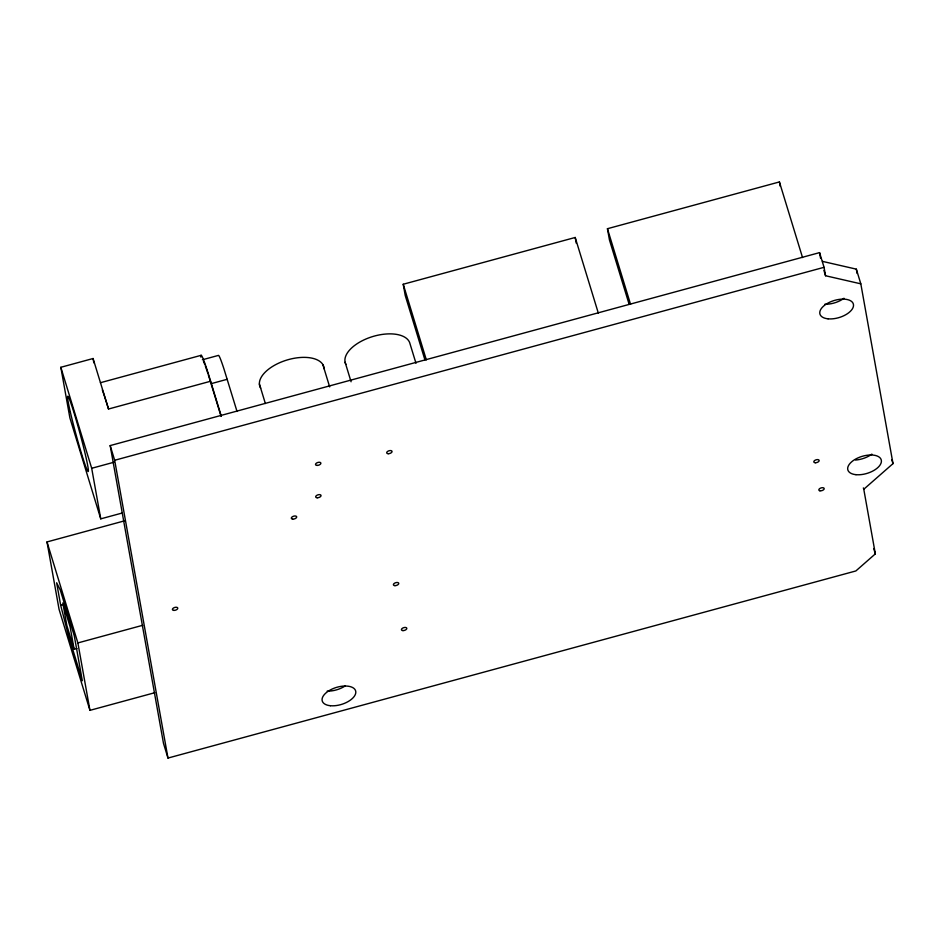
<?xml version="1.0" encoding="UTF-8"?>
<svg xmlns="http://www.w3.org/2000/svg" width="940" height="940" viewBox="0 0 940 940"><rect width="100%" height="100%" fill="white"/><g stroke="black" fill="none" stroke-linecap="round" stroke-linejoin="round"><path stroke-width="1.41" d="M860.817 283.833L825.555 275.749L824.051 267.312L819.551 252.625L110.18 445.584L163.489 743.375L167.978 758.063L855.858 570.956L875.34 553.871L863.778 489.258L893 463.632L860.817 283.833L856.328 269.146L822.477 261.379M121.965 513.087L100.756 518.856L69.877 417.865L60.83 367.293L93.072 358.516L108.511 409.018L210.619 381.24L221.335 416.314M424.939 359.926L405.234 295.501L403.225 284.256L575.198 237.479L598.322 313.114M629.154 304.372L609.449 239.947L607.44 228.714L779.413 181.937L802.537 257.56M100.439 382.709L201.148 355.32M202.358 359.785L218.48 355.39A45.672 2.397 74.8 0 1 224.037 369.197L237.033 411.473M227.186 379.302L211.065 383.685L220.9 415.856M167.978 758.063L114.668 460.271L824.051 267.312M100.756 518.856L91.697 468.285L114.328 462.128M154.783 692.709L89.946 710.346L59.067 609.355L47 541.934L124.527 520.842M60.665 605.243L56.635 582.765L60.242 589.897L74.272 635.793L82.321 680.748L68.291 634.841L60.665 605.243L63.462 604.479M89.946 710.346L77.879 642.925L142.715 625.288M74.131 649.317L70.112 626.839L62.816 602.963L66.834 625.441L74.131 649.317L76.939 648.553M208.316 374.849L210.678 382.427M891.778 459.625L893 463.632M823.922 270.403L825.555 275.749M863.366 487.919L863.778 489.258M873.707 548.525L875.34 553.871M607.44 228.714L630.564 304.337M403.225 284.256L426.349 359.891M415.985 363.298L410.016 343.793A33.758 17.19 -17 0 0 371.664 336.873A33.758 17.19 -17 0 0 345.885 364.379M345.121 362.264L351.078 381.769M322.831 364.544L329.67 386.904M259.381 383.943L265.362 403.519M110.18 445.584L114.668 460.271M60.83 367.293L91.697 468.285M47 541.934L77.879 642.925M856.328 269.146L857.092 273.458M819.551 252.625L820.561 258.242M779.413 181.937L780.165 186.155M575.198 237.479L576.208 243.108M93.072 358.516L93.847 362.852M260.686 388.197A33.464 17.038 -17 0 1 286.771 360.079A33.464 17.038 -17 0 1 324.136 368.797M200.913 357.165A50.302 2.644 74.8 0 1 210.619 381.24M102.343 390.029A50.302 2.644 74.8 0 1 108.511 409.018M203.463 361.36A45.672 2.397 74.8 0 1 204.814 364.626M205.355 366.071A45.672 2.397 74.8 0 1 207.916 373.579M345.18 685.93A17.437 8.871 -17 0 1 327.179 691.111M871.874 454.126A17.437 8.871 -17 0 1 855.529 460.036M843.979 298.262A17.437 8.871 -17 0 1 824.874 304.219M70.253 411.732A39.034 2.056 74.8 0 0 87.925 471.363A39.034 2.056 74.8 0 0 75.776 418.582A39.034 2.056 74.8 0 0 70.253 411.732M292.646 519.127A2.785 1.422 -17 0 0 296.699 516.953A2.785 1.422 -17 0 0 292.646 516.589A2.785 1.422 -17 0 0 292.646 519.127M394.953 585.644A2.785 1.422 -17 0 0 398.76 583.341A2.785 1.422 -17 0 0 394.518 583.211A2.785 1.422 -17 0 0 394.953 585.644M819.915 490.798A2.785 1.422 -17 0 0 824.192 488.824A2.785 1.422 -17 0 0 820.409 488.166A2.785 1.422 -17 0 0 819.915 490.798M815.356 462.75A2.785 1.422 -17 0 0 819.163 460.436A2.785 1.422 -17 0 0 814.921 460.318A2.785 1.422 -17 0 0 815.356 462.75M173.853 610.401A2.785 1.422 -17 0 0 177.778 608.157A2.785 1.422 -17 0 0 173.606 607.922A2.785 1.422 -17 0 0 173.853 610.401M402.99 630.599A2.785 1.422 -17 0 0 406.809 628.284A2.785 1.422 -17 0 0 402.555 628.167A2.785 1.422 -17 0 0 402.99 630.599M317.074 465.418A2.785 1.422 -17 0 0 320.881 463.103A2.785 1.422 -17 0 0 316.639 462.985A2.785 1.422 -17 0 0 317.074 465.418M317.227 497.777A2.785 1.422 -17 0 0 321.045 495.474A2.785 1.422 -17 0 0 316.792 495.345A2.785 1.422 -17 0 0 317.227 497.777M388.244 453.714A2.785 1.422 -17 0 0 392.051 451.4A2.785 1.422 -17 0 0 387.809 451.282A2.785 1.422 -17 0 0 388.244 453.714M330.375 705.717A17.437 8.871 -17 0 0 355.814 692.263A17.437 8.871 -17 0 0 330.645 689.772A17.437 8.871 -17 0 0 330.375 705.717M855.964 474.677A17.437 8.871 -17 0 0 881.414 461.235A17.437 8.871 -17 0 0 856.234 458.744A17.437 8.871 -17 0 0 855.964 474.677M828.07 318.825A17.437 8.871 -17 0 0 853.52 305.382A17.437 8.871 -17 0 0 828.34 302.88A17.437 8.871 -17 0 0 828.07 318.825"/></g></svg>
